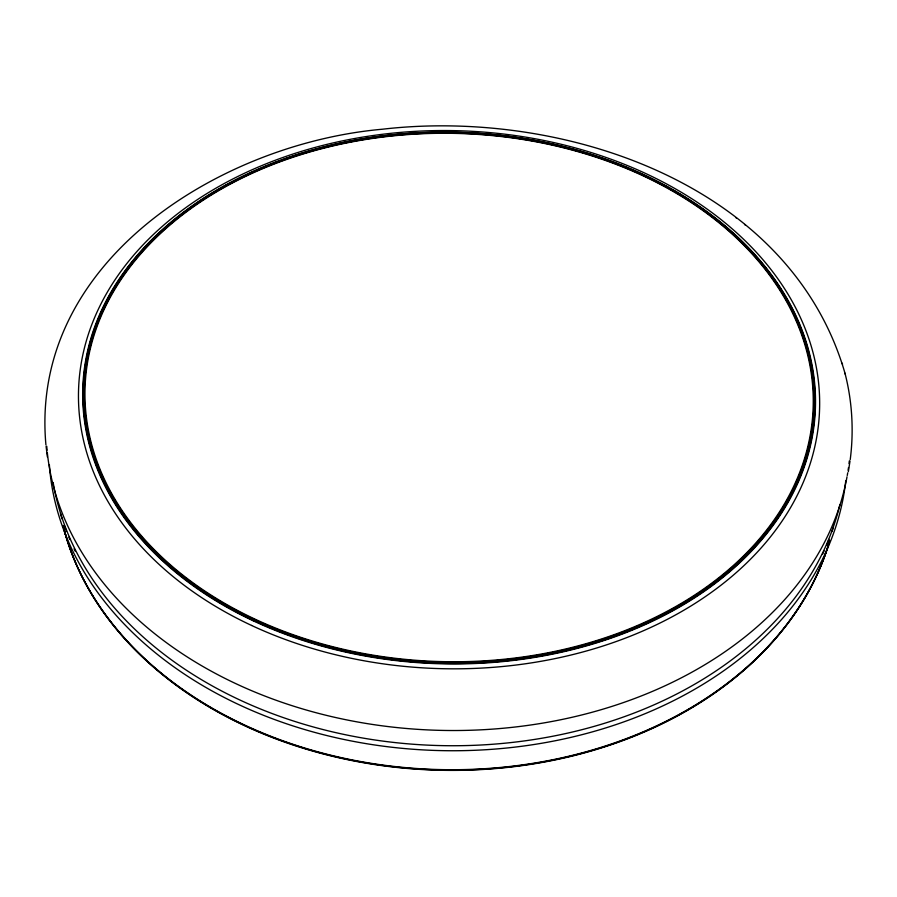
<?xml version="1.0" encoding="UTF-8"?>
<svg xmlns="http://www.w3.org/2000/svg" width="897" height="897" viewBox="0 0 897 897"><rect width="100%" height="100%" fill="white"/><g stroke="black" fill="none" stroke-linecap="round" stroke-linejoin="round"><path stroke-width="1.35" d="M850.221 459.645C853.944 430.818 852.228 401.284 844.963 373.141M848.349 471.676L850.008 461.092M845.277 374.251C790.784 183.291 562.228 108.402 382.593 129.202C220.875 143.419 29.164 261.184 45.926 444.923M735.91 217.668L736.594 218.206M744.544 224.463L745.25 225.024M842.227 363.207L842.53 364.305M46.083 446.37L47.406 457.022M845.759 480.669A399.154 297.737 1.2 0 1 442.243 750.632A399.154 297.737 1.2 0 1 49.369 464.781M849.313 460.935A402.271 296.907 1.2 0 1 849.011 463.57M848.495 467.539A402.271 296.907 1.2 0 1 848.114 470.185M847.699 472.831A402.271 296.907 1.2 0 1 847.25 475.477M847.015 476.8A402.271 296.907 1.2 0 1 437.254 730.281A402.271 296.907 1.2 0 1 47.339 452.873M47.081 450.216A402.271 296.907 1.2 0 1 46.745 446.235M839.85 504.798A397.988 296.324 1.2 0 1 437.848 745.519A397.988 296.324 1.2 0 1 53.147 482.485M828.671 544.131A391.002 295.259 1.2 0 1 440.943 770.276A391.002 295.259 1.2 0 1 63.586 527.582M829.568 541.16A391.114 295.281 1.2 0 1 442.726 769.996A391.114 295.281 1.2 0 1 63.485 527.223M829.68 540.768A391.227 295.304 1.2 0 1 441.84 769.615A391.227 295.304 1.2 0 1 63.048 525.507M833.268 527.705A397.147 296.201 1.2 0 1 831.911 531.641M829.03 539.332A397.147 296.201 1.2 0 1 826.664 545.118M824.119 550.881A397.147 296.201 1.2 0 1 822.527 554.335M75.191 551.139A397.147 296.201 1.2 0 1 74.059 548.818M69.843 539.489A397.147 296.201 1.2 0 1 68.856 537.157M66.501 531.293A397.147 296.201 1.2 0 1 64.315 525.418M62.106 518.937A397.147 296.201 1.2 0 1 60.447 513.633M251.586 625.456A370.64 269.089 1.2 0 0 819.387 413.663A370.64 269.089 1.2 0 0 276.186 159.924A370.64 269.089 1.2 0 0 251.586 625.456M253.335 620.859A366.469 265.882 1.2 0 0 815.227 412.272A366.469 265.882 1.2 0 0 278.709 160.911A366.469 265.882 1.2 0 0 253.335 620.859M253.537 620.41A365.976 265.512 1.2 0 0 814.745 412.194A365.976 265.512 1.2 0 0 279.001 161.101A365.976 265.512 1.2 0 0 253.537 620.41M253.761 619.917A365.438 265.12 1.2 0 0 814.207 412.104A365.438 265.12 1.2 0 0 279.326 161.303A365.438 265.12 1.2 0 0 253.761 619.917M254.008 619.39A364.855 264.671 1.2 0 0 813.613 412.015A364.855 264.671 1.2 0 0 279.673 161.538A364.855 264.671 1.2 0 0 254.008 619.39M254.288 618.807A364.193 264.189 1.2 0 0 812.951 411.925A364.193 264.189 1.2 0 0 280.066 161.808A364.193 264.189 1.2 0 0 254.288 618.807"/></g></svg>
